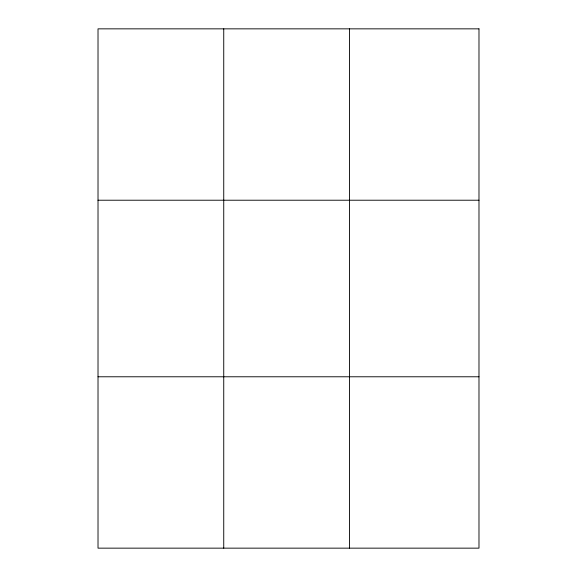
<?xml version="1.0" encoding="UTF-8"?>
<svg xmlns="http://www.w3.org/2000/svg" width="577" height="577" viewBox="0 0 577 577"><rect width="100%" height="100%" fill="white"/><g stroke="black" fill="none" stroke-linecap="round" stroke-linejoin="round"><path stroke-width="0.87" d="M223.739 28.85L223.739 548.15M349.453 28.85L349.453 548.15M98.018 200.219L478.982 200.219M98.018 376.781L478.982 376.781M478.982 28.85L478.982 548.15L98.018 548.15L98.018 28.85L478.982 28.85"/></g></svg>
